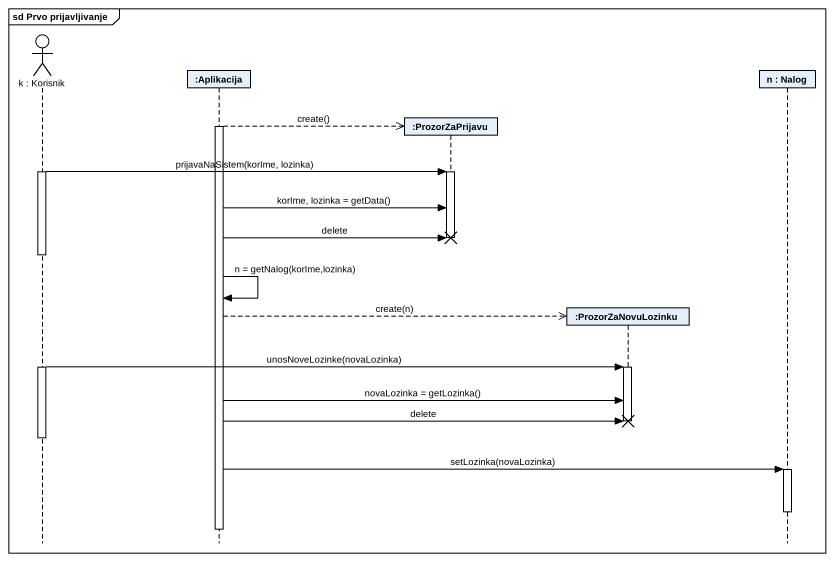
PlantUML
@startuml
mainframe sd Prvo prijavljivanje
hide footbox
actor "k : Korisnik" as k
participant ":Aplikacija" as Aplikacija
participant ":ProzorZaPrijavu" as ProzorZaPrijavu
participant ":ProzorZaNovuLozinku" as ProzorZaNovuLozinku
participant "n : Nalog" as n

activate Aplikacija
Aplikacija -->> ProzorZaPrijavu ** : create()
activate k
k -> ProzorZaPrijavu : prijavaNaSistem(korIme, lozinka)
activate ProzorZaPrijavu
Aplikacija -> ProzorZaPrijavu : korIme, lozinka = getData()
Aplikacija -> ProzorZaPrijavu !! : delete
deactivate ProzorZaPrijavu
deactivate k
Aplikacija -> Aplikacija : n = getNalog(korIme,lozinka)
Aplikacija -->> ProzorZaNovuLozinku ** : create(n)
activate k
k -> ProzorZaNovuLozinku : unosNoveLozinke(novaLozinka)
activate ProzorZaNovuLozinku
Aplikacija -> ProzorZaNovuLozinku : novaLozinka = getLozinka()
Aplikacija -> ProzorZaNovuLozinku !! : delete
deactivate ProzorZaNovuLozinku
deactivate k
Aplikacija -> n : setLozinka(novaLozinka)
activate n
deactivate n
deactivate Aplikacija
@enduml
